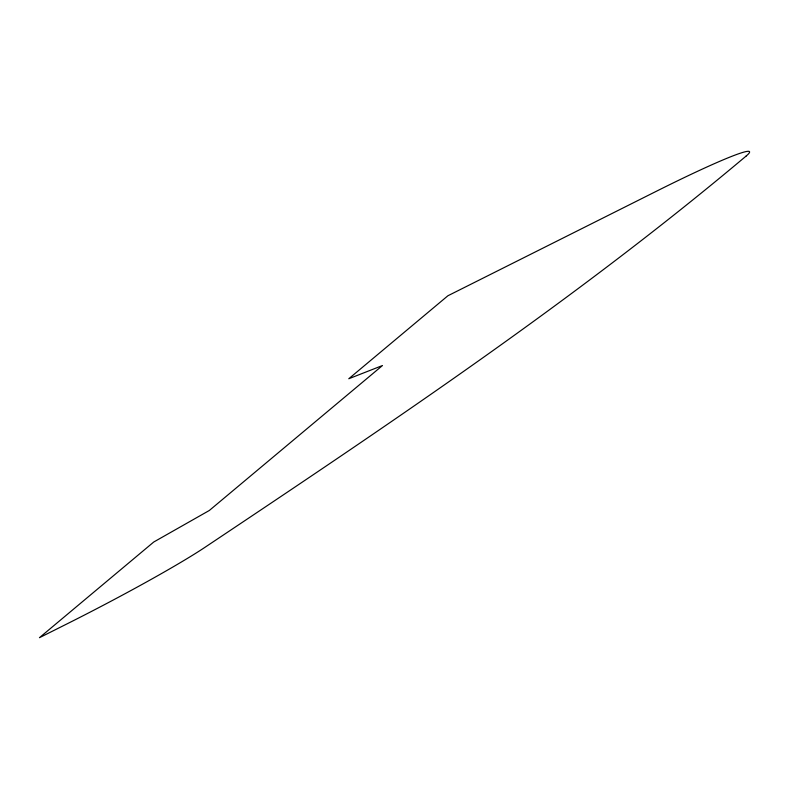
<?xml version="1.0" encoding="UTF-8"?>
<svg xmlns="http://www.w3.org/2000/svg" width="789" height="789" viewBox="0 0 789 789"><rect width="100%" height="100%" fill="white"/><g stroke="black" fill="none" stroke-linecap="round" stroke-linejoin="round"><path stroke-width="1.18" d="M746.059 156.114C575.329 299.662 389.598 423.989 204.341 547.734A138.223 8.442 -27.6 0 1 67.46 623.655L39.45 637.69L153.747 542.013L209.322 510.483L382.468 365.534L348.777 378.75L447.896 295.767L656.201 191.352A138.223 8.442 -27.6 0 1 746.059 156.114"/></g></svg>
